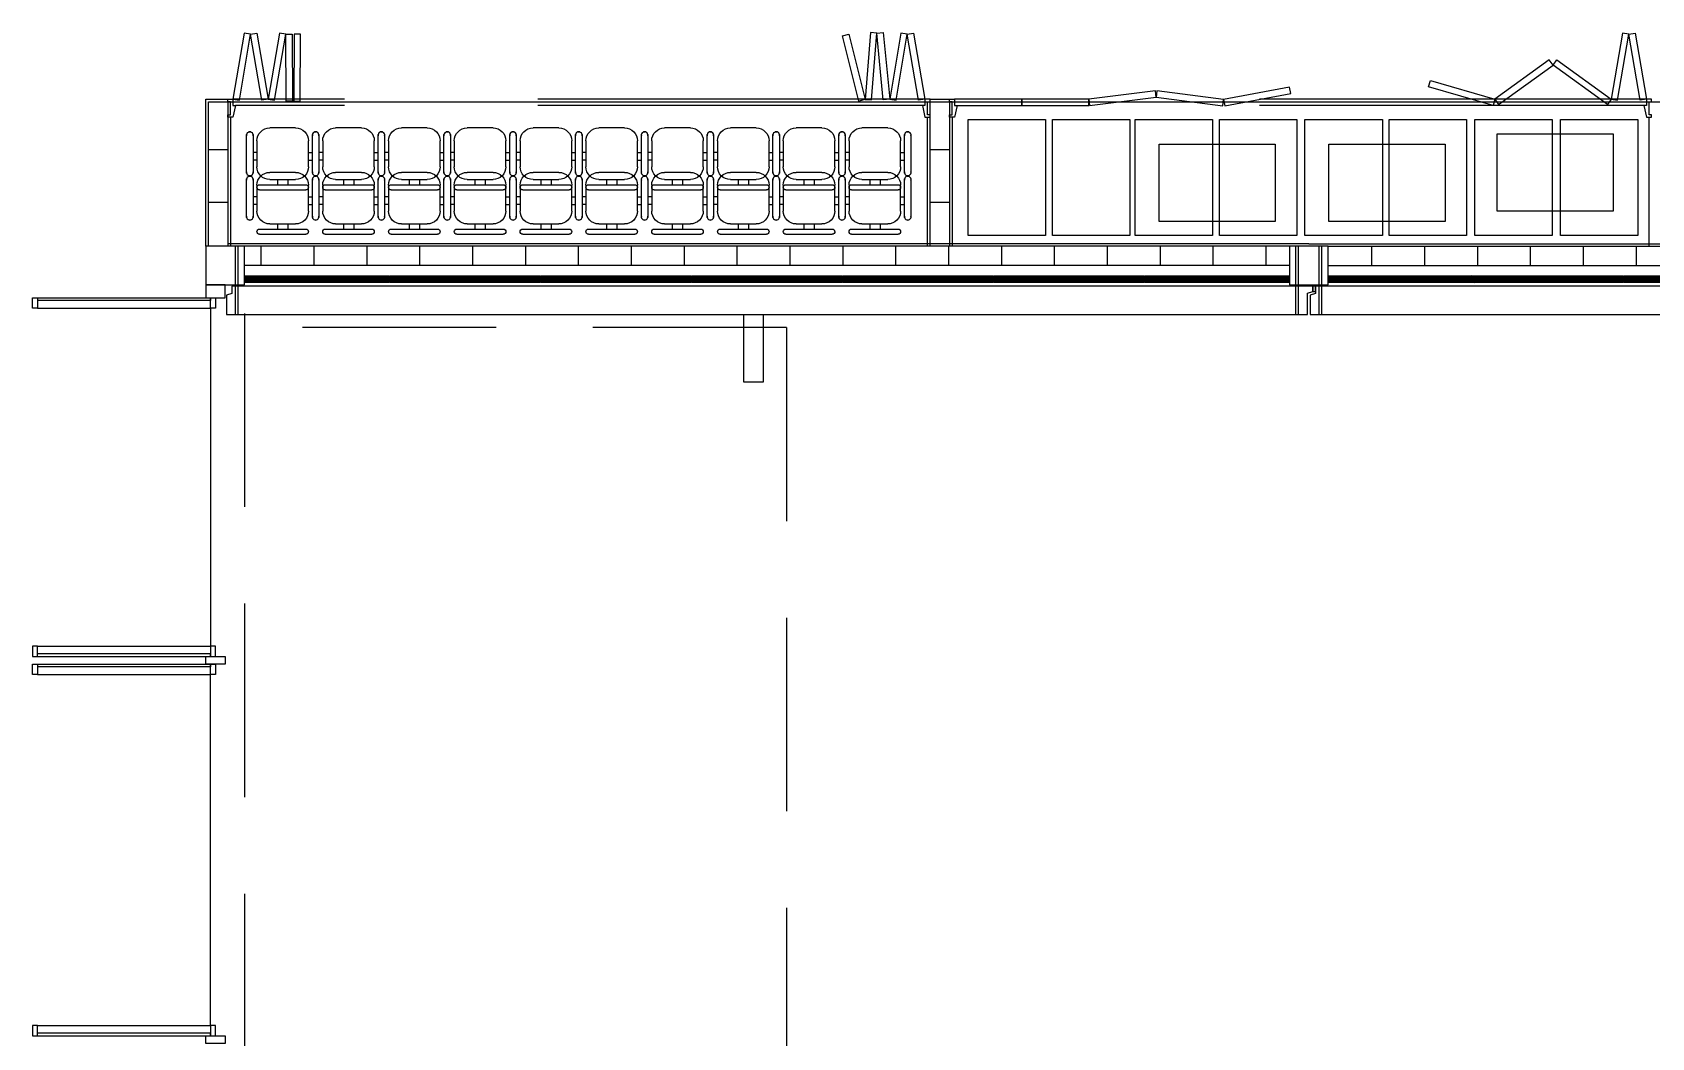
# Model space of a CAD drawing. Extents: x 2217 to 2324, y 363 to 419.
# Drawn here: x 2300.38 to 2312.93, y 394.91 to 402.71 of the extents above; entities that cross this region are included whole.
import ezdxf

# ---------------------------------------------------------------- set-up
doc = ezdxf.new("R2010")
doc.units = 0
doc.header["$LTSCALE"] = 12
doc.header["$MEASUREMENT"] = 0
doc.linetypes.add('HIDDEN', pattern=[0.375, 0.25, -0.125])
for name, color, linetype in [('AISLACION', 2, 'CONTINUOUS'), ('CARPINTERIA', 2, 'CONTINUOUS'), ('ESTRUCTURA', 7, 'CONTINUOUS'), ('MUEBLES', 2, 'CONTINUOUS'), ('MURO-INT', 4, 'CONTINUOUS'), ('PREMOLDHORMIGON', 7, 'CONTINUOUS'), ('PROYECCIÓN', 4, 'HIDDEN'), ('PUERTAS', 2, 'CONTINUOUS'), ('VIDRIO', 8, 'CONTINUOUS')]:
    doc.layers.add(name, color=color, linetype=linetype)
pattern_1 = [(315, (0, 0), (0.006187184335, 0.006187184335), []), (45, (0, 0), (-0.006187184335, 0.006187184335), [])]
pattern_2 = [(90, (0, 0), (-0.41, 3e-17), [])]

# ---------------------------------------------------------------- blocks, each defined once
blk = doc.blocks.new('ESCRITORIOTALLER')
at = {"layer": 'MUEBLES', "extrusion": (-2.51138e-32, -4.10154e-16, -1)}
for p, q in [((-0.2, 0.46), (-0.2, 0.46)), ((-0.18, 0.48), (0.18, 0.48)), ((-0.18, 0.44), (0.18, 0.44)), ((-0.1, 0.4), (0.1, 0.4)), ((-0.04, 0.4), (-0.04, 0.44)), ((0.04, 0.4), (0.04, 0.44)), ((0.2, 0.46), (0.2, 0.46)), ((0.31, 0.46), (0.31, 0.46)), ((0.33, 0.48), (0.69, 0.48)), ((0.33, 0.44), (0.69, 0.44)), ((0.41, 0.4), (0.61, 0.4)), ((0.47, 0.4), (0.47, 0.44)), ((0.55, 0.4), (0.55, 0.44)), ((0.71, 0.46), (0.71, 0.46)), ((0.82, 0.46), (0.82, 0.46)), ((0.84, 0.48), (1.2, 0.48)), ((0.84, 0.44), (1.2, 0.44)), ((0.92, 0.4), (1.12, 0.4)), ((0.98, 0.4), (0.98, 0.44)), ((1.06, 0.4), (1.06, 0.44)), ((1.22, 0.46), (1.22, 0.46)), ((1.33, 0.46), (1.33, 0.46)), ((1.35, 0.48), (1.71, 0.48)), ((1.35, 0.44), (1.71, 0.44)), ((1.43, 0.4), (1.63, 0.4)), ((1.49, 0.4), (1.49, 0.44)), ((1.57, 0.4), (1.57, 0.44)), ((1.73, 0.46), (1.73, 0.46)), ((1.84, 0.46), (1.84, 0.46)), ((1.86, 0.48), (2.22, 0.48)), ((1.86, 0.44), (2.22, 0.44)), ((1.94, 0.4), (2.14, 0.4)), ((2, 0.4), (2, 0.44)), ((2.08, 0.4), (2.08, 0.44)), ((2.24, 0.46), (2.24, 0.46)), ((2.35, 0.46), (2.35, 0.46)), ((2.37, 0.48), (2.73, 0.48)), ((2.37, 0.44), (2.73, 0.44)), ((2.45, 0.4), (2.65, 0.4)), ((2.51, 0.4), (2.51, 0.44)), ((2.59, 0.4), (2.59, 0.44)), ((2.75, 0.46), (2.75, 0.46)), ((2.86, 0.46), (2.86, 0.46)), ((2.88, 0.48), (3.24, 0.48)), ((2.88, 0.44), (3.24, 0.44)), ((2.96, 0.4), (3.16, 0.4)), ((3.02, 0.4), (3.02, 0.44)), ((3.1, 0.4), (3.1, 0.44)), ((3.26, 0.46), (3.26, 0.46)), ((-0.2, 0.1), (-0.2, 0.3)), ((0.2, 0.3), (0.2, 0.1)), ((0.31, 0.1), (0.31, 0.3)), ((0.71, 0.3), (0.71, 0.1)), ((0.82, 0.1), (0.82, 0.3)), ((1.22, 0.3), (1.22, 0.1)), ((1.33, 0.1), (1.33, 0.3)), ((1.73, 0.3), (1.73, 0.1)), ((1.84, 0.1), (1.84, 0.3)), ((2.24, 0.3), (2.24, 0.1)), ((2.35, 0.1), (2.35, 0.3)), ((2.75, 0.3), (2.75, 0.1)), ((2.86, 0.1), (2.86, 0.3)), ((3.26, 0.3), (3.26, 0.1)), ((0.1, 0), (-0.1, 0)), ((0.61, 0), (0.41, 0)), ((1.12, 0), (0.92, 0)), ((1.63, 0), (1.43, 0)), ((2.14, 0), (1.94, 0)), ((2.65, 0), (2.45, 0)), ((3.16, 0), (2.96, 0))]:
    blk.add_line(p, q, dxfattribs=at)
at = {"layer": 'MUEBLES', "extrusion": (-8.37128e-33, -1.36718e-16, -1)}
for p, q in [((-0.28, 0.35), (-0.28, 0.05)), ((-0.25, 0.37), (-0.26, 0.37)), ((-0.23, 0.2), (-0.23, 0.35)), ((0.23, 0.35), (0.23, 0.05)), ((0.26, 0.37), (0.25, 0.37)), ((0.28, 0.2), (0.28, 0.35)), ((0.74, 0.35), (0.74, 0.05)), ((0.77, 0.37), (0.76, 0.37)), ((0.79, 0.2), (0.79, 0.35)), ((1.25, 0.35), (1.25, 0.05)), ((1.28, 0.37), (1.27, 0.37)), ((1.3, 0.2), (1.3, 0.35)), ((1.76, 0.35), (1.76, 0.05)), ((1.79, 0.37), (1.78, 0.37)), ((1.81, 0.2), (1.81, 0.35)), ((2.27, 0.35), (2.27, 0.05)), ((2.3, 0.37), (2.29, 0.37)), ((2.32, 0.2), (2.32, 0.35)), ((2.78, 0.35), (2.78, 0.05)), ((2.81, 0.37), (2.8, 0.37)), ((2.83, 0.2), (2.83, 0.35)), ((3.29, 0.35), (3.29, 0.05)), ((3.32, 0.37), (3.31, 0.37)), ((3.34, 0.2), (3.34, 0.35)), ((-0.2, 0.25), (-0.23, 0.25)), ((-0.23, 0.05), (-0.23, 0.2)), ((-0.2, 0.19), (-0.23, 0.19)), ((0.2, 0.25), (0.23, 0.25)), ((0.2, 0.19), (0.23, 0.19)), ((0.31, 0.25), (0.28, 0.25)), ((0.28, 0.05), (0.28, 0.2)), ((0.31, 0.19), (0.28, 0.19)), ((0.71, 0.25), (0.74, 0.25)), ((0.71, 0.19), (0.74, 0.19)), ((0.82, 0.25), (0.79, 0.25)), ((0.79, 0.05), (0.79, 0.2)), ((0.82, 0.19), (0.79, 0.19)), ((1.22, 0.25), (1.25, 0.25)), ((1.22, 0.19), (1.25, 0.19)), ((1.33, 0.25), (1.3, 0.25)), ((1.3, 0.05), (1.3, 0.2)), ((1.33, 0.19), (1.3, 0.19)), ((1.73, 0.25), (1.76, 0.25)), ((1.73, 0.19), (1.76, 0.19)), ((1.84, 0.25), (1.81, 0.25)), ((1.81, 0.05), (1.81, 0.2)), ((1.84, 0.19), (1.81, 0.19)), ((2.24, 0.25), (2.27, 0.25)), ((2.24, 0.19), (2.27, 0.19)), ((2.35, 0.25), (2.32, 0.25)), ((2.32, 0.05), (2.32, 0.2)), ((2.35, 0.19), (2.32, 0.19)), ((2.75, 0.25), (2.78, 0.25)), ((2.75, 0.19), (2.78, 0.19)), ((2.86, 0.25), (2.83, 0.25)), ((2.83, 0.05), (2.83, 0.2)), ((2.86, 0.19), (2.83, 0.19)), ((3.26, 0.25), (3.29, 0.25)), ((3.26, 0.19), (3.29, 0.19)), ((3.34, 0.05), (3.34, 0.2)), ((-0.26, 0.03), (-0.25, 0.03)), ((0.25, 0.03), (0.26, 0.03)), ((0.76, 0.03), (0.77, 0.03)), ((1.27, 0.03), (1.28, 0.03)), ((1.78, 0.03), (1.79, 0.03)), ((2.29, 0.03), (2.3, 0.03)), ((2.8, 0.03), (2.81, 0.03)), ((3.31, 0.03), (3.32, 0.03))]:
    blk.add_line(p, q, dxfattribs=at)
at = {"layer": 'MUEBLES'}
for centre, major_axis, start_param, end_param in [((-0.18, 0.46), (-0.0141, -0.0141), -2.356194, -0.785398), ((-0.18, 0.46), (-0.0141, -0.0141), -0.785398, 0.785398), ((-0.1, 0.3), (-0.0707, -0.0707), -2.356194, -0.785398), ((0.1, 0.3), (-0.0707, -0.0707), 2.356194, 3.926991), ((0.18, 0.46), (-0.0141, -0.0141), 2.356194, 3.926991), ((0.18, 0.46), (-0.0141, -0.0141), 0.785398, 2.356194), ((0.33, 0.46), (-0.0141, -0.0141), -2.356194, -0.785398), ((0.33, 0.46), (-0.0141, -0.0141), -0.785398, 0.785398), ((0.41, 0.3), (-0.0707, -0.0707), -2.356194, -0.785398), ((0.61, 0.3), (-0.0707, -0.0707), 2.356194, 3.926991), ((0.69, 0.46), (-0.0141, -0.0141), 2.356194, 3.926991), ((0.69, 0.46), (-0.0141, -0.0141), 0.785398, 2.356194), ((0.84, 0.46), (-0.0141, -0.0141), -2.356194, -0.785398), ((0.84, 0.46), (-0.0141, -0.0141), -0.785398, 0.785398), ((0.92, 0.3), (-0.0707, -0.0707), -2.356194, -0.785398), ((1.12, 0.3), (-0.0707, -0.0707), 2.356194, 3.926991), ((1.2, 0.46), (-0.0141, -0.0141), 2.356194, 3.926991), ((1.2, 0.46), (-0.0141, -0.0141), 0.785398, 2.356194), ((1.35, 0.46), (-0.0141, -0.0141), -2.356194, -0.785398), ((1.35, 0.46), (-0.0141, -0.0141), -0.785398, 0.785398), ((1.43, 0.3), (-0.0707, -0.0707), -2.356194, -0.785398), ((1.63, 0.3), (-0.0707, -0.0707), 2.356194, 3.926991), ((1.71, 0.46), (-0.0141, -0.0141), 2.356194, 3.926991), ((1.71, 0.46), (-0.0141, -0.0141), 0.785398, 2.356194), ((1.86, 0.46), (-0.0141, -0.0141), -2.356194, -0.785398), ((1.86, 0.46), (-0.0141, -0.0141), -0.785398, 0.785398), ((1.94, 0.3), (-0.0707, -0.0707), -2.356194, -0.785398), ((2.14, 0.3), (-0.0707, -0.0707), 2.356194, 3.926991), ((2.22, 0.46), (-0.0141, -0.0141), 2.356194, 3.926991), ((2.22, 0.46), (-0.0141, -0.0141), 0.785398, 2.356194), ((2.37, 0.46), (-0.0141, -0.0141), -2.356194, -0.785398), ((2.37, 0.46), (-0.0141, -0.0141), -0.785398, 0.785398), ((2.45, 0.3), (-0.0707, -0.0707), -2.356194, -0.785398), ((2.65, 0.3), (-0.0707, -0.0707), 2.356194, 3.926991), ((2.73, 0.46), (-0.0141, -0.0141), 2.356194, 3.926991), ((2.73, 0.46), (-0.0141, -0.0141), 0.785398, 2.356194), ((2.88, 0.46), (-0.0141, -0.0141), -2.356194, -0.785398), ((2.88, 0.46), (-0.0141, -0.0141), -0.785398, 0.785398), ((2.96, 0.3), (-0.0707, -0.0707), -2.356194, -0.785398), ((3.16, 0.3), (-0.0707, -0.0707), 2.356194, 3.926991), ((3.24, 0.46), (-0.0141, -0.0141), 2.356194, 3.926991), ((3.24, 0.46), (-0.0141, -0.0141), 0.785398, 2.356194), ((-0.1, 0.1), (-0.0707, -0.0707), -0.785398, 0.785398), ((0.1, 0.1), (-0.0707, -0.0707), 0.785398, 2.356194), ((0.41, 0.1), (-0.0707, -0.0707), -0.785398, 0.785398), ((0.61, 0.1), (-0.0707, -0.0707), 0.785398, 2.356194), ((0.92, 0.1), (-0.0707, -0.0707), -0.785398, 0.785398), ((1.12, 0.1), (-0.0707, -0.0707), 0.785398, 2.356194), ((1.43, 0.1), (-0.0707, -0.0707), -0.785398, 0.785398), ((1.63, 0.1), (-0.0707, -0.0707), 0.785398, 2.356194), ((1.94, 0.1), (-0.0707, -0.0707), -0.785398, 0.785398), ((2.14, 0.1), (-0.0707, -0.0707), 0.785398, 2.356194), ((2.45, 0.1), (-0.0707, -0.0707), -0.785398, 0.785398), ((2.65, 0.1), (-0.0707, -0.0707), 0.785398, 2.356194), ((2.96, 0.1), (-0.0707, -0.0707), -0.785398, 0.785398), ((3.16, 0.1), (-0.0707, -0.0707), 0.785398, 2.356194)]:
    blk.add_ellipse(centre, major_axis=major_axis, ratio=1, start_param=start_param, end_param=end_param, dxfattribs=at)
at = {"layer": 'MUEBLES', "extrusion": (0, 0, -1)}
for centre, start_param, end_param in [((-0.255, 0.345), -0.982794, 2.55359), ((0.255, 0.345), -0.982794, 2.55359), ((0.765, 0.345), -0.982794, 2.55359), ((1.275, 0.345), -0.982794, 2.55359), ((1.785, 0.345), -0.982794, 2.55359), ((2.295, 0.345), -0.982794, 2.55359), ((2.805, 0.345), -0.982794, 2.55359), ((3.315, 0.345), -0.982794, 2.55359), ((-0.255, 0.055), 2.158799, 5.695183), ((0.255, 0.055), 2.158799, 5.695183), ((0.765, 0.055), 2.158799, 5.695183), ((1.275, 0.055), 2.158799, 5.695183), ((1.785, 0.055), 2.158799, 5.695183), ((2.295, 0.055), 2.158799, 5.695183), ((2.805, 0.055), 2.158799, 5.695183), ((3.315, 0.055), 2.158799, 5.695183)]:
    blk.add_ellipse(centre, major_axis=(-0.018, 0.018), ratio=1, start_param=start_param, end_param=end_param, dxfattribs=at)

msp = doc.modelspace()

# ---------------------------------------------------------------- hatches: boundary and pattern name
at = {"layer": 'AISLACION'}
h = msp.add_hatch(dxfattribs=at)
h.set_pattern_fill('ANSI37', color=8, scale=0.07, angle=-90, style=0)
h.set_pattern_definition(pattern_1)
h.paths.add_polyline_path([(2302.021, 400.769), (2302.021, 400.82), (2303.141, 400.82), (2303.141, 400.769)])
h = msp.add_hatch(dxfattribs=at)
h.set_pattern_fill('ANSI37', color=8, scale=0.07, angle=-90, style=0)
h.set_pattern_definition(pattern_1)
h.paths.add_polyline_path([(2303.146, 400.769), (2303.146, 400.82), (2304.311, 400.82), (2304.311, 400.769)])
h = msp.add_hatch(dxfattribs=at)
h.set_pattern_fill('ANSI37', color=8, scale=0.07, angle=-90, style=0)
h.set_pattern_definition(pattern_1)
h.paths.add_polyline_path([(2304.316, 400.769), (2304.316, 400.82), (2305.481, 400.82), (2305.481, 400.769)])
h = msp.add_hatch(dxfattribs=at)
h.set_pattern_fill('ANSI37', color=8, scale=0.07, angle=-90, style=0)
h.set_pattern_definition(pattern_1)
h.paths.add_polyline_path([(2305.486, 400.769), (2305.486, 400.82), (2306.651, 400.82), (2306.651, 400.769)])
h = msp.add_hatch(dxfattribs=at)
h.set_pattern_fill('ANSI37', color=8, scale=0.07, angle=-90, style=0)
h.set_pattern_definition(pattern_1)
h.paths.add_polyline_path([(2306.656, 400.769), (2306.656, 400.82), (2307.821, 400.82), (2307.821, 400.769)])
h = msp.add_hatch(dxfattribs=at)
h.set_pattern_fill('ANSI37', color=8, scale=0.07, angle=-90, style=0)
h.set_pattern_definition(pattern_1)
h.paths.add_polyline_path([(2307.826, 400.769), (2307.826, 400.82), (2308.991, 400.82), (2308.991, 400.769)])
h = msp.add_hatch(dxfattribs=at)
h.set_pattern_fill('ANSI37', color=8, scale=0.07, angle=-90, style=0)
h.set_pattern_definition(pattern_1)
h.paths.add_polyline_path([(2308.996, 400.769), (2308.996, 400.82), (2310.116, 400.82), (2310.116, 400.769)])
h = msp.add_hatch(dxfattribs=at)
h.set_pattern_fill('ANSI37', color=8, scale=0.07, angle=-90, style=0)
h.set_pattern_definition(pattern_1)
h.paths.add_polyline_path([(2310.421, 400.769), (2310.421, 400.82), (2311.541, 400.82), (2311.541, 400.769)])
h = msp.add_hatch(dxfattribs=at)
h.set_pattern_fill('ANSI37', color=8, scale=0.07, angle=-90, style=0)
h.set_pattern_definition(pattern_1)
h.paths.add_polyline_path([(2311.546, 400.769), (2311.546, 400.82), (2312.711, 400.82), (2312.711, 400.769)])
h = msp.add_hatch(dxfattribs=at)
h.set_pattern_fill('ANSI37', color=8, scale=0.07, angle=-90, style=0)
h.set_pattern_definition(pattern_1)
h.paths.add_polyline_path([(2312.716, 400.769), (2312.716, 400.82), (2313.881, 400.82), (2313.881, 400.769)])
at = {"layer": 'MURO-INT'}
h = msp.add_hatch(dxfattribs=at)
h.set_pattern_fill('_U', color=2, scale=0.41, style=0, pattern_type=0)
h.set_pattern_definition([(0, (0, 0), (0, 0.41), [])])
h.paths.add_polyline_path([(2301.891, 402.169), (2301.741, 402.169), (2301.741, 401.049), (2301.891, 401.049)])
h = msp.add_hatch(dxfattribs=at)
h.set_pattern_fill('_U', color=2, scale=0.41, style=0, pattern_type=0)
h.set_pattern_definition([(0, (5.59333, 0), (0, 0.41), [])])
h.paths.add_polyline_path([(2307.485, 402.169), (2307.335, 402.169), (2307.335, 401.049), (2307.485, 401.049)])
h = msp.add_hatch(dxfattribs=at)
h.set_pattern_fill('_U', color=2, scale=0.41, angle=90, style=0, pattern_type=0)
h.set_pattern_definition(pattern_2)
h.paths.add_polyline_path([(2310.121, 401.049), (2302.021, 401.049), (2302.021, 400.899), (2310.121, 400.899)])
h = msp.add_hatch(dxfattribs=at)
h.set_pattern_fill('_U', color=2, scale=0.41, angle=90, style=0, pattern_type=0)
h.set_pattern_definition(pattern_2)
h.paths.add_polyline_path([(2318.521, 401.049), (2310.421, 401.049), (2310.421, 400.899), (2318.521, 400.899)])

# ---------------------------------------------------------------- linework, layer by layer
at = {"layer": 'AISLACION'}
for points in [[(2302.021, 400.769), (2302.021, 400.82), (2303.141, 400.82), (2303.141, 400.769)], [(2303.146, 400.769), (2303.146, 400.82), (2304.311, 400.82), (2304.311, 400.769)], [(2304.316, 400.769), (2304.316, 400.82), (2305.481, 400.82), (2305.481, 400.769)], [(2305.486, 400.769), (2305.486, 400.82), (2306.651, 400.82), (2306.651, 400.769)], [(2306.656, 400.769), (2306.656, 400.82), (2307.821, 400.82), (2307.821, 400.769)], [(2307.826, 400.769), (2307.826, 400.82), (2308.991, 400.82), (2308.991, 400.769)], [(2308.996, 400.769), (2308.996, 400.82), (2310.116, 400.82), (2310.116, 400.769)], [(2310.421, 400.769), (2310.421, 400.82), (2311.541, 400.82), (2311.541, 400.769)], [(2311.546, 400.769), (2311.546, 400.82), (2312.711, 400.82), (2312.711, 400.769)], [(2312.716, 400.769), (2312.716, 400.82), (2313.881, 400.82), (2313.881, 400.769)]]:
    msp.add_lwpolyline(points, close=True, dxfattribs=at)
at = {"layer": 'CARPINTERIA'}
msp.add_line((2301.821, 402.169), (2318.421, 402.169), dxfattribs=at)
at = {"layer": 'CARPINTERIA', "color": 8}
for p, q in [((2300.416, 400.569), (2301.756, 400.569)), ((2301.756, 400.569), (2301.756, 397.949)), ((2300.416, 397.949), (2301.756, 397.949)), ((2300.416, 397.729), (2301.756, 397.729)), ((2301.756, 395.009), (2301.756, 397.729)), ((2300.416, 395.009), (2301.756, 395.009))]:
    msp.add_line(p, q, dxfattribs=at)
at = {"layer": 'CARPINTERIA'}
for points in [[(2301.871, 400.649), (2301.871, 400.749), (2301.721, 400.749), (2301.721, 400.649)], [(2300.416, 400.569), (2300.376, 400.569), (2300.376, 400.649), (2300.416, 400.649)], [(2301.796, 400.569), (2301.756, 400.569), (2301.756, 400.649), (2301.796, 400.649)], [(2300.416, 397.949), (2300.376, 397.949), (2300.376, 397.869), (2300.416, 397.869)], [(2301.796, 397.949), (2301.756, 397.949), (2301.756, 397.869), (2301.796, 397.869)], [(2300.416, 397.729), (2300.376, 397.729), (2300.376, 397.809), (2300.416, 397.809)], [(2301.721, 397.809), (2301.721, 397.869), (2301.871, 397.869), (2301.871, 397.809)], [(2301.796, 397.729), (2301.756, 397.729), (2301.756, 397.809), (2301.796, 397.809)], [(2300.416, 395.009), (2300.376, 395.009), (2300.376, 394.929), (2300.416, 394.929)], [(2301.796, 395.009), (2301.756, 395.009), (2301.756, 394.929), (2301.796, 394.929)], [(2301.721, 394.869), (2301.721, 394.929), (2301.871, 394.929), (2301.871, 394.869)]]:
    msp.add_lwpolyline(points, close=True, dxfattribs=at)
at = {"layer": 'ESTRUCTURA'}
for points in [[(2301.721, 400.749), (2302.021, 400.749), (2302.021, 401.049), (2301.721, 401.049)], [(2310.121, 400.749), (2310.421, 400.749), (2310.421, 401.049), (2310.121, 401.049)]]:
    msp.add_lwpolyline(points, close=True, dxfattribs=at)
at = {"layer": 'MUEBLES', "extrusion": (2.51138e-32, 4.10154e-16, -1)}
for p, q in [((2305.987, 401.966), (2305.787, 401.966)), ((2306.497, 401.966), (2306.297, 401.966)), ((2307.007, 401.966), (2306.807, 401.966)), ((2305.687, 401.866), (2305.687, 401.666)), ((2306.087, 401.666), (2306.087, 401.866)), ((2306.197, 401.866), (2306.197, 401.666)), ((2306.597, 401.666), (2306.597, 401.866)), ((2306.707, 401.866), (2306.707, 401.666)), ((2307.107, 401.666), (2307.107, 401.866)), ((2305.787, 401.566), (2305.987, 401.566)), ((2305.847, 401.566), (2305.847, 401.526)), ((2305.927, 401.566), (2305.927, 401.526)), ((2306.297, 401.566), (2306.497, 401.566)), ((2306.357, 401.566), (2306.357, 401.526)), ((2306.437, 401.566), (2306.437, 401.526)), ((2306.807, 401.566), (2307.007, 401.566)), ((2306.867, 401.566), (2306.867, 401.526)), ((2306.947, 401.566), (2306.947, 401.526)), ((2305.687, 401.506), (2305.687, 401.506)), ((2305.707, 401.526), (2306.067, 401.526)), ((2305.707, 401.486), (2306.067, 401.486)), ((2306.087, 401.506), (2306.087, 401.506)), ((2306.197, 401.506), (2306.197, 401.506)), ((2306.217, 401.526), (2306.577, 401.526)), ((2306.217, 401.486), (2306.577, 401.486)), ((2306.597, 401.506), (2306.597, 401.506)), ((2306.727, 401.526), (2307.087, 401.526)), ((2306.727, 401.486), (2307.087, 401.486))]:
    msp.add_line(p, q, dxfattribs=at)
at = {"layer": 'MUEBLES', "extrusion": (8.37128e-33, 1.36718e-16, -1)}
for p, q in [((2306.117, 401.616), (2306.117, 401.916)), ((2306.137, 401.936), (2306.147, 401.936)), ((2306.167, 401.916), (2306.167, 401.766)), ((2306.627, 401.616), (2306.627, 401.916)), ((2306.647, 401.936), (2306.657, 401.936)), ((2306.677, 401.916), (2306.677, 401.766)), ((2307.137, 401.616), (2307.137, 401.916)), ((2307.157, 401.936), (2307.167, 401.936)), ((2307.187, 401.916), (2307.187, 401.766)), ((2305.687, 401.776), (2305.657, 401.776)), ((2305.687, 401.716), (2305.657, 401.716)), ((2306.087, 401.776), (2306.117, 401.776)), ((2306.087, 401.716), (2306.117, 401.716)), ((2306.197, 401.776), (2306.167, 401.776)), ((2306.167, 401.766), (2306.167, 401.616)), ((2306.197, 401.716), (2306.167, 401.716)), ((2306.597, 401.776), (2306.627, 401.776)), ((2306.597, 401.716), (2306.627, 401.716)), ((2306.707, 401.776), (2306.677, 401.776)), ((2306.677, 401.766), (2306.677, 401.616)), ((2306.707, 401.716), (2306.677, 401.716)), ((2307.107, 401.776), (2307.137, 401.776)), ((2307.107, 401.716), (2307.137, 401.716)), ((2307.187, 401.766), (2307.187, 401.616)), ((2306.147, 401.596), (2306.137, 401.596)), ((2306.657, 401.596), (2306.647, 401.596))]:
    msp.add_line(p, q, dxfattribs=at)
at = {"layer": 'MUEBLES', "color": 8, "extrusion": (8.37128e-33, 1.36718e-16, -1)}
for p, q in [((2302.037, 401.272), (2302.037, 401.572)), ((2302.057, 401.592), (2302.067, 401.592)), ((2302.087, 401.572), (2302.087, 401.422)), ((2302.547, 401.272), (2302.547, 401.572)), ((2302.567, 401.592), (2302.577, 401.592)), ((2302.597, 401.572), (2302.597, 401.422)), ((2303.057, 401.272), (2303.057, 401.572)), ((2303.077, 401.592), (2303.087, 401.592)), ((2303.107, 401.572), (2303.107, 401.422)), ((2303.567, 401.272), (2303.567, 401.572)), ((2303.587, 401.592), (2303.597, 401.592)), ((2303.617, 401.572), (2303.617, 401.422)), ((2304.077, 401.272), (2304.077, 401.572)), ((2304.097, 401.592), (2304.107, 401.592)), ((2304.127, 401.572), (2304.127, 401.422)), ((2304.587, 401.272), (2304.587, 401.572)), ((2304.607, 401.592), (2304.617, 401.592)), ((2304.637, 401.572), (2304.637, 401.422)), ((2305.097, 401.272), (2305.097, 401.572)), ((2305.117, 401.592), (2305.127, 401.592)), ((2305.147, 401.572), (2305.147, 401.422)), ((2305.607, 401.272), (2305.607, 401.572)), ((2305.627, 401.592), (2305.637, 401.592)), ((2305.657, 401.572), (2305.657, 401.422)), ((2306.117, 401.272), (2306.117, 401.572)), ((2306.137, 401.592), (2306.147, 401.592)), ((2306.167, 401.572), (2306.167, 401.422)), ((2306.627, 401.272), (2306.627, 401.572)), ((2306.647, 401.592), (2306.657, 401.592)), ((2306.677, 401.572), (2306.677, 401.422)), ((2307.137, 401.272), (2307.137, 401.572)), ((2307.167, 401.596), (2307.157, 401.596)), ((2307.157, 401.592), (2307.167, 401.592)), ((2307.187, 401.572), (2307.187, 401.422)), ((2302.117, 401.432), (2302.087, 401.432)), ((2302.087, 401.422), (2302.087, 401.272)), ((2302.517, 401.432), (2302.547, 401.432)), ((2302.627, 401.432), (2302.597, 401.432)), ((2302.597, 401.422), (2302.597, 401.272)), ((2303.027, 401.432), (2303.057, 401.432)), ((2303.137, 401.432), (2303.107, 401.432)), ((2303.107, 401.422), (2303.107, 401.272)), ((2303.537, 401.432), (2303.567, 401.432)), ((2303.647, 401.432), (2303.617, 401.432)), ((2303.617, 401.422), (2303.617, 401.272)), ((2304.047, 401.432), (2304.077, 401.432)), ((2304.157, 401.432), (2304.127, 401.432)), ((2304.127, 401.422), (2304.127, 401.272)), ((2304.557, 401.432), (2304.587, 401.432)), ((2304.667, 401.432), (2304.637, 401.432)), ((2304.637, 401.422), (2304.637, 401.272)), ((2305.067, 401.432), (2305.097, 401.432)), ((2305.177, 401.432), (2305.147, 401.432)), ((2305.147, 401.422), (2305.147, 401.272)), ((2305.577, 401.432), (2305.607, 401.432)), ((2305.687, 401.432), (2305.657, 401.432)), ((2305.657, 401.422), (2305.657, 401.272)), ((2306.087, 401.432), (2306.117, 401.432)), ((2306.197, 401.432), (2306.167, 401.432)), ((2306.167, 401.422), (2306.167, 401.272)), ((2306.597, 401.432), (2306.627, 401.432)), ((2306.707, 401.432), (2306.677, 401.432)), ((2306.677, 401.422), (2306.677, 401.272)), ((2307.107, 401.432), (2307.137, 401.432)), ((2307.187, 401.422), (2307.187, 401.272)), ((2302.117, 401.372), (2302.087, 401.372)), ((2302.517, 401.372), (2302.547, 401.372)), ((2302.627, 401.372), (2302.597, 401.372)), ((2303.027, 401.372), (2303.057, 401.372)), ((2303.137, 401.372), (2303.107, 401.372)), ((2303.537, 401.372), (2303.567, 401.372)), ((2303.647, 401.372), (2303.617, 401.372)), ((2304.047, 401.372), (2304.077, 401.372)), ((2304.157, 401.372), (2304.127, 401.372)), ((2304.557, 401.372), (2304.587, 401.372)), ((2304.667, 401.372), (2304.637, 401.372)), ((2305.067, 401.372), (2305.097, 401.372)), ((2305.177, 401.372), (2305.147, 401.372)), ((2305.577, 401.372), (2305.607, 401.372)), ((2305.687, 401.372), (2305.657, 401.372)), ((2306.087, 401.372), (2306.117, 401.372)), ((2306.197, 401.372), (2306.167, 401.372)), ((2306.597, 401.372), (2306.627, 401.372)), ((2306.707, 401.372), (2306.677, 401.372)), ((2307.107, 401.372), (2307.137, 401.372)), ((2302.067, 401.252), (2302.057, 401.252)), ((2302.577, 401.252), (2302.567, 401.252)), ((2303.087, 401.252), (2303.077, 401.252)), ((2303.597, 401.252), (2303.587, 401.252)), ((2304.107, 401.252), (2304.097, 401.252)), ((2304.617, 401.252), (2304.607, 401.252)), ((2305.127, 401.252), (2305.117, 401.252)), ((2305.637, 401.252), (2305.627, 401.252)), ((2306.147, 401.252), (2306.137, 401.252)), ((2306.657, 401.252), (2306.647, 401.252)), ((2307.167, 401.252), (2307.157, 401.252))]:
    msp.add_line(p, q, dxfattribs=at)
at = {"layer": 'MUEBLES', "color": 8, "extrusion": (2.51138e-32, 4.10154e-16, -1)}
for p, q in [((2302.417, 401.622), (2302.217, 401.622)), ((2302.927, 401.622), (2302.727, 401.622)), ((2303.437, 401.622), (2303.237, 401.622)), ((2303.947, 401.622), (2303.747, 401.622)), ((2304.457, 401.622), (2304.257, 401.622)), ((2304.967, 401.622), (2304.767, 401.622)), ((2305.477, 401.622), (2305.277, 401.622)), ((2305.987, 401.622), (2305.787, 401.622)), ((2306.497, 401.622), (2306.297, 401.622)), ((2307.007, 401.622), (2306.807, 401.622)), ((2302.117, 401.522), (2302.117, 401.322)), ((2302.517, 401.322), (2302.517, 401.522)), ((2302.627, 401.522), (2302.627, 401.322)), ((2303.027, 401.322), (2303.027, 401.522)), ((2303.137, 401.522), (2303.137, 401.322)), ((2303.537, 401.322), (2303.537, 401.522)), ((2303.647, 401.522), (2303.647, 401.322)), ((2304.047, 401.322), (2304.047, 401.522)), ((2304.157, 401.522), (2304.157, 401.322)), ((2304.557, 401.322), (2304.557, 401.522)), ((2304.667, 401.522), (2304.667, 401.322)), ((2305.067, 401.322), (2305.067, 401.522)), ((2305.177, 401.522), (2305.177, 401.322)), ((2305.577, 401.322), (2305.577, 401.522)), ((2305.687, 401.522), (2305.687, 401.322)), ((2306.087, 401.322), (2306.087, 401.522)), ((2306.197, 401.522), (2306.197, 401.322)), ((2306.597, 401.322), (2306.597, 401.522)), ((2306.707, 401.522), (2306.707, 401.322)), ((2306.707, 401.506), (2306.707, 401.506)), ((2307.107, 401.322), (2307.107, 401.522)), ((2307.107, 401.506), (2307.107, 401.506)), ((2302.117, 401.162), (2302.117, 401.162)), ((2302.137, 401.182), (2302.497, 401.182)), ((2302.217, 401.222), (2302.417, 401.222)), ((2302.277, 401.222), (2302.277, 401.182)), ((2302.357, 401.222), (2302.357, 401.182)), ((2302.517, 401.162), (2302.517, 401.162)), ((2302.627, 401.162), (2302.627, 401.162)), ((2302.647, 401.182), (2303.007, 401.182)), ((2302.727, 401.222), (2302.927, 401.222)), ((2302.787, 401.222), (2302.787, 401.182)), ((2302.867, 401.222), (2302.867, 401.182)), ((2303.027, 401.162), (2303.027, 401.162)), ((2303.137, 401.162), (2303.137, 401.162)), ((2303.157, 401.182), (2303.517, 401.182)), ((2303.237, 401.222), (2303.437, 401.222)), ((2303.297, 401.222), (2303.297, 401.182)), ((2303.377, 401.222), (2303.377, 401.182)), ((2303.537, 401.162), (2303.537, 401.162)), ((2303.647, 401.162), (2303.647, 401.162)), ((2303.667, 401.182), (2304.027, 401.182)), ((2303.747, 401.222), (2303.947, 401.222)), ((2303.807, 401.222), (2303.807, 401.182)), ((2303.887, 401.222), (2303.887, 401.182)), ((2304.047, 401.162), (2304.047, 401.162)), ((2304.157, 401.162), (2304.157, 401.162)), ((2304.177, 401.182), (2304.537, 401.182)), ((2304.257, 401.222), (2304.457, 401.222)), ((2304.317, 401.222), (2304.317, 401.182)), ((2304.397, 401.222), (2304.397, 401.182)), ((2304.557, 401.162), (2304.557, 401.162)), ((2304.667, 401.162), (2304.667, 401.162)), ((2304.687, 401.182), (2305.047, 401.182)), ((2304.767, 401.222), (2304.967, 401.222)), ((2304.827, 401.222), (2304.827, 401.182)), ((2304.907, 401.222), (2304.907, 401.182)), ((2305.067, 401.162), (2305.067, 401.162)), ((2305.177, 401.162), (2305.177, 401.162)), ((2305.197, 401.182), (2305.557, 401.182)), ((2305.277, 401.222), (2305.477, 401.222)), ((2305.337, 401.222), (2305.337, 401.182)), ((2305.417, 401.222), (2305.417, 401.182)), ((2305.577, 401.162), (2305.577, 401.162)), ((2305.687, 401.162), (2305.687, 401.162)), ((2305.707, 401.182), (2306.067, 401.182)), ((2305.787, 401.222), (2305.987, 401.222)), ((2305.847, 401.222), (2305.847, 401.182)), ((2305.927, 401.222), (2305.927, 401.182)), ((2306.087, 401.162), (2306.087, 401.162)), ((2306.197, 401.162), (2306.197, 401.162)), ((2306.217, 401.182), (2306.577, 401.182)), ((2306.297, 401.222), (2306.497, 401.222)), ((2306.357, 401.222), (2306.357, 401.182)), ((2306.437, 401.222), (2306.437, 401.182)), ((2306.597, 401.162), (2306.597, 401.162)), ((2306.707, 401.162), (2306.707, 401.162)), ((2306.727, 401.182), (2307.087, 401.182)), ((2306.807, 401.222), (2307.007, 401.222)), ((2306.867, 401.222), (2306.867, 401.182)), ((2306.947, 401.222), (2306.947, 401.182)), ((2307.107, 401.162), (2307.107, 401.162)), ((2302.137, 401.142), (2302.497, 401.142)), ((2302.647, 401.142), (2303.007, 401.142)), ((2303.157, 401.142), (2303.517, 401.142)), ((2303.667, 401.142), (2304.027, 401.142)), ((2304.177, 401.142), (2304.537, 401.142)), ((2304.687, 401.142), (2305.047, 401.142)), ((2305.197, 401.142), (2305.557, 401.142)), ((2305.707, 401.142), (2306.067, 401.142)), ((2306.217, 401.142), (2306.577, 401.142)), ((2306.727, 401.142), (2307.087, 401.142))]:
    msp.add_line(p, q, dxfattribs=at)
at = {"layer": 'MUEBLES'}
for points in [[(2307.63, 402.032), (2308.23, 402.032), (2308.23, 401.132), (2307.63, 401.132)], [(2308.283, 402.032), (2308.883, 402.032), (2308.883, 401.132), (2308.283, 401.132)], [(2308.925, 402.032), (2309.525, 402.032), (2309.525, 401.132), (2308.925, 401.132)], [(2309.578, 402.032), (2310.178, 402.032), (2310.178, 401.132), (2309.578, 401.132)], [(2310.241, 402.032), (2310.841, 402.032), (2310.841, 401.132), (2310.241, 401.132)], [(2310.894, 402.032), (2311.494, 402.032), (2311.494, 401.132), (2310.894, 401.132)], [(2311.558, 402.032), (2312.158, 402.032), (2312.158, 401.132), (2311.558, 401.132)], [(2312.221, 402.032), (2312.821, 402.032), (2312.821, 401.132), (2312.221, 401.132)], [(2311.731, 401.321), (2311.731, 401.921), (2312.631, 401.921), (2312.631, 401.321)], [(2309.111, 401.241), (2309.111, 401.841), (2310.011, 401.841), (2310.011, 401.241)], [(2310.427, 401.241), (2310.427, 401.841), (2311.327, 401.841), (2311.327, 401.241)]]:
    msp.add_lwpolyline(points, close=True, dxfattribs=at)
at = {"layer": 'MUEBLES', "extrusion": (0, 0, -1)}
for centre, major_axis, start_param, end_param in [((2305.787, 401.866), (-0.0707, 0.0707), 5.497787, 7.068583), ((2305.987, 401.866), (0.0707, 0.0707), -0.785398, 0.785398), ((2306.297, 401.866), (-0.0707, 0.0707), 5.497787, 7.068583), ((2306.497, 401.866), (0.0707, 0.0707), -0.785398, 0.785398), ((2306.807, 401.866), (-0.0707, 0.0707), 5.497787, 7.068583), ((2307.007, 401.866), (0.0707, 0.0707), -0.785398, 0.785398), ((2305.787, 401.666), (0.0707, 0.0707), 2.356194, 3.926991), ((2305.987, 401.666), (-0.0707, 0.0707), 2.356194, 3.926991), ((2306.297, 401.666), (0.0707, 0.0707), 2.356194, 3.926991), ((2306.497, 401.666), (-0.0707, 0.0707), 2.356194, 3.926991), ((2306.807, 401.666), (0.0707, 0.0707), 2.356194, 3.926991), ((2307.007, 401.666), (-0.0707, 0.0707), 2.356194, 3.926991), ((2305.707, 401.506), (-0.0141, 0.0141), 5.497787, 7.068583), ((2305.707, 401.506), (0.0141, 0.0141), 2.356194, 3.926991), ((2306.067, 401.506), (0.0141, 0.0141), -0.785398, 0.785398), ((2306.067, 401.506), (-0.0141, 0.0141), 2.356194, 3.926991), ((2306.217, 401.506), (-0.0141, 0.0141), 5.497787, 7.068583), ((2306.217, 401.506), (0.0141, 0.0141), 2.356194, 3.926991), ((2306.577, 401.506), (0.0141, 0.0141), -0.785398, 0.785398), ((2306.577, 401.506), (-0.0141, 0.0141), 2.356194, 3.926991), ((2306.727, 401.506), (-0.0141, 0.0141), 5.497787, 7.068583), ((2306.727, 401.506), (0.0141, 0.0141), 2.356194, 3.926991), ((2307.087, 401.506), (0.0141, 0.0141), -0.785398, 0.785398), ((2307.087, 401.506), (-0.0141, 0.0141), 2.356194, 3.926991)]:
    msp.add_ellipse(centre, major_axis=major_axis, ratio=1, start_param=start_param, end_param=end_param, dxfattribs=at)
at = {"layer": 'MUEBLES'}
for centre, major_axis, start_param, end_param in [((2306.142, 401.911), (0.018, 0.018), 5.300392, 8.836775), ((2306.652, 401.911), (0.018, 0.018), 5.300392, 8.836775), ((2307.162, 401.911), (0.018, 0.018), 5.300392, 8.836775), ((2306.142, 401.621), (-0.018, 0.018), 0.588003, 4.124386), ((2306.652, 401.621), (-0.018, 0.018), 0.588003, 4.124386), ((2307.162, 401.621), (-0.018, 0.018), 0.588003, 4.124386)]:
    msp.add_ellipse(centre, major_axis=major_axis, ratio=1, start_param=start_param, end_param=end_param, dxfattribs=at)
at = {"layer": 'MUEBLES', "color": 8}
for centre, major_axis, start_param, end_param in [((2302.062, 401.567), (0.018, 0.018), 5.300392, 8.836775), ((2302.572, 401.567), (0.018, 0.018), 5.300392, 8.836775), ((2303.082, 401.567), (0.018, 0.018), 5.300392, 8.836775), ((2303.592, 401.567), (0.018, 0.018), 5.300392, 8.836775), ((2304.102, 401.567), (0.018, 0.018), 5.300392, 8.836775), ((2304.612, 401.567), (0.018, 0.018), 5.300392, 8.836775), ((2305.122, 401.567), (0.018, 0.018), 5.300392, 8.836775), ((2305.632, 401.567), (0.018, 0.018), 5.300392, 8.836775), ((2306.142, 401.567), (0.018, 0.018), 5.300392, 8.836775), ((2306.652, 401.567), (0.018, 0.018), 5.300392, 8.836775), ((2307.162, 401.567), (0.018, 0.018), 5.300392, 8.836775), ((2302.062, 401.277), (0.018, 0.018), 2.158799, 5.695183), ((2302.572, 401.277), (0.018, 0.018), 2.158799, 5.695183), ((2303.082, 401.277), (0.018, 0.018), 2.158799, 5.695183), ((2303.592, 401.277), (-0.018, 0.018), 0.588003, 4.124386), ((2304.102, 401.277), (-0.018, 0.018), 0.588003, 4.124386), ((2304.612, 401.277), (-0.018, 0.018), 0.588003, 4.124386), ((2305.122, 401.277), (-0.018, 0.018), 0.588003, 4.124386), ((2305.632, 401.277), (-0.018, 0.018), 0.588003, 4.124386), ((2306.142, 401.277), (-0.018, 0.018), 0.588003, 4.124386), ((2306.652, 401.277), (-0.018, 0.018), 0.588003, 4.124386), ((2307.162, 401.277), (-0.018, 0.018), 0.588003, 4.124386)]:
    msp.add_ellipse(centre, major_axis=major_axis, ratio=1, start_param=start_param, end_param=end_param, dxfattribs=at)
at = {"layer": 'MUEBLES', "color": 8, "extrusion": (0, 0, -1)}
for centre, major_axis, start_param, end_param in [((2302.217, 401.522), (-0.0707, 0.0707), 5.497787, 7.068583), ((2302.417, 401.522), (0.0707, 0.0707), -0.785398, 0.785398), ((2302.727, 401.522), (-0.0707, 0.0707), 5.497787, 7.068583), ((2302.927, 401.522), (0.0707, 0.0707), -0.785398, 0.785398), ((2303.237, 401.522), (-0.0707, 0.0707), 5.497787, 7.068583), ((2303.437, 401.522), (0.0707, 0.0707), -0.785398, 0.785398), ((2303.747, 401.522), (-0.0707, 0.0707), 5.497787, 7.068583), ((2303.947, 401.522), (0.0707, 0.0707), -0.785398, 0.785398), ((2304.257, 401.522), (-0.0707, 0.0707), 5.497787, 7.068583), ((2304.457, 401.522), (0.0707, 0.0707), -0.785398, 0.785398), ((2304.767, 401.522), (-0.0707, 0.0707), 5.497787, 7.068583), ((2304.967, 401.522), (0.0707, 0.0707), -0.785398, 0.785398), ((2305.277, 401.522), (-0.0707, 0.0707), 5.497787, 7.068583), ((2305.477, 401.522), (0.0707, 0.0707), -0.785398, 0.785398), ((2305.787, 401.522), (-0.0707, 0.0707), 5.497787, 7.068583), ((2305.987, 401.522), (0.0707, 0.0707), -0.785398, 0.785398), ((2306.297, 401.522), (-0.0707, 0.0707), 5.497787, 7.068583), ((2306.497, 401.522), (0.0707, 0.0707), -0.785398, 0.785398), ((2306.807, 401.522), (-0.0707, 0.0707), 5.497787, 7.068583), ((2307.007, 401.522), (0.0707, 0.0707), -0.785398, 0.785398), ((2302.217, 401.322), (0.0707, 0.0707), 2.356194, 3.926991), ((2302.417, 401.322), (-0.0707, 0.0707), 2.356194, 3.926991), ((2302.727, 401.322), (0.0707, 0.0707), 2.356194, 3.926991), ((2302.927, 401.322), (-0.0707, 0.0707), 2.356194, 3.926991), ((2303.237, 401.322), (0.0707, 0.0707), 2.356194, 3.926991), ((2303.437, 401.322), (-0.0707, 0.0707), 2.356194, 3.926991), ((2303.747, 401.322), (0.0707, 0.0707), 2.356194, 3.926991), ((2303.947, 401.322), (-0.0707, 0.0707), 2.356194, 3.926991), ((2304.257, 401.322), (0.0707, 0.0707), 2.356194, 3.926991), ((2304.457, 401.322), (-0.0707, 0.0707), 2.356194, 3.926991), ((2304.767, 401.322), (0.0707, 0.0707), 2.356194, 3.926991), ((2304.967, 401.322), (-0.0707, 0.0707), 2.356194, 3.926991), ((2305.277, 401.322), (0.0707, 0.0707), 2.356194, 3.926991), ((2305.477, 401.322), (-0.0707, 0.0707), 2.356194, 3.926991), ((2305.787, 401.322), (0.0707, 0.0707), 2.356194, 3.926991), ((2305.987, 401.322), (-0.0707, 0.0707), 2.356194, 3.926991), ((2306.297, 401.322), (0.0707, 0.0707), 2.356194, 3.926991), ((2306.497, 401.322), (-0.0707, 0.0707), 2.356194, 3.926991), ((2306.807, 401.322), (0.0707, 0.0707), 2.356194, 3.926991), ((2307.007, 401.322), (-0.0707, 0.0707), 2.356194, 3.926991), ((2302.137, 401.162), (-0.0141, 0.0141), 5.497787, 7.068583), ((2302.137, 401.162), (0.0141, 0.0141), 2.356194, 3.926991), ((2302.497, 401.162), (0.0141, 0.0141), -0.785398, 0.785398), ((2302.497, 401.162), (-0.0141, 0.0141), 2.356194, 3.926991), ((2302.647, 401.162), (-0.0141, 0.0141), 5.497787, 7.068583), ((2302.647, 401.162), (0.0141, 0.0141), 2.356194, 3.926991), ((2303.007, 401.162), (0.0141, 0.0141), -0.785398, 0.785398), ((2303.007, 401.162), (-0.0141, 0.0141), 2.356194, 3.926991), ((2303.157, 401.162), (-0.0141, 0.0141), 5.497787, 7.068583), ((2303.157, 401.162), (0.0141, 0.0141), 2.356194, 3.926991), ((2303.517, 401.162), (0.0141, 0.0141), -0.785398, 0.785398), ((2303.517, 401.162), (-0.0141, 0.0141), 2.356194, 3.926991), ((2303.667, 401.162), (-0.0141, 0.0141), 5.497787, 7.068583), ((2303.667, 401.162), (0.0141, 0.0141), 2.356194, 3.926991), ((2304.027, 401.162), (0.0141, 0.0141), -0.785398, 0.785398), ((2304.027, 401.162), (-0.0141, 0.0141), 2.356194, 3.926991), ((2304.177, 401.162), (-0.0141, 0.0141), 5.497787, 7.068583), ((2304.177, 401.162), (0.0141, 0.0141), 2.356194, 3.926991), ((2304.537, 401.162), (0.0141, 0.0141), -0.785398, 0.785398), ((2304.537, 401.162), (-0.0141, 0.0141), 2.356194, 3.926991), ((2304.687, 401.162), (-0.0141, 0.0141), 5.497787, 7.068583), ((2304.687, 401.162), (0.0141, 0.0141), 2.356194, 3.926991), ((2305.047, 401.162), (0.0141, 0.0141), -0.785398, 0.785398), ((2305.047, 401.162), (-0.0141, 0.0141), 2.356194, 3.926991), ((2305.197, 401.162), (-0.0141, 0.0141), 5.497787, 7.068583), ((2305.197, 401.162), (0.0141, 0.0141), 2.356194, 3.926991), ((2305.557, 401.162), (0.0141, 0.0141), -0.785398, 0.785398), ((2305.557, 401.162), (-0.0141, 0.0141), 2.356194, 3.926991), ((2305.707, 401.162), (-0.0141, 0.0141), 5.497787, 7.068583), ((2305.707, 401.162), (0.0141, 0.0141), 2.356194, 3.926991), ((2306.067, 401.162), (0.0141, 0.0141), -0.785398, 0.785398), ((2306.067, 401.162), (-0.0141, 0.0141), 2.356194, 3.926991), ((2306.217, 401.162), (-0.0141, 0.0141), 5.497787, 7.068583), ((2306.217, 401.162), (0.0141, 0.0141), 2.356194, 3.926991), ((2306.577, 401.162), (0.0141, 0.0141), -0.785398, 0.785398), ((2306.577, 401.162), (-0.0141, 0.0141), 2.356194, 3.926991), ((2306.727, 401.162), (-0.0141, 0.0141), 5.497787, 7.068583), ((2306.727, 401.162), (0.0141, 0.0141), 2.356194, 3.926991), ((2307.087, 401.162), (0.0141, 0.0141), -0.785398, 0.785398), ((2307.087, 401.162), (-0.0141, 0.0141), 2.356194, 3.926991)]:
    msp.add_ellipse(centre, major_axis=major_axis, ratio=1, start_param=start_param, end_param=end_param, dxfattribs=at)
at = {"layer": 'MURO-INT', "color": 8}
for q in [(2301.891, 401.069), (2318.521, 401.069)]:
    msp.add_line((2310.271, 401.069), q, dxfattribs=at)
at = {"layer": 'MURO-INT'}
for p, q in [((2310.121, 401.049), (2302.021, 401.049)), ((2310.421, 401.049), (2318.521, 401.049)), ((2310.121, 400.899), (2302.021, 400.899)), ((2310.421, 400.899), (2318.521, 400.899))]:
    msp.add_line(p, q, dxfattribs=at)
at = {"layer": 'MURO-INT', "color": 8}
for points in [[(2301.721, 401.049), (2301.721, 401.049), (2301.721, 402.189), (2301.891, 402.189)], [(2307.335, 402.189), (2307.485, 402.189)], [(2301.911, 402.049), (2301.911, 401.049)], [(2307.315, 401.049), (2307.315, 401.049), (2307.315, 402.049)], [(2307.505, 402.049), (2307.505, 401.049)], [(2312.908, 401.049), (2312.908, 401.049), (2312.908, 402.049)]]:
    msp.add_lwpolyline(points, dxfattribs=at)
at = {"layer": 'MURO-INT'}
for points in [[(2301.741, 402.169), (2301.891, 402.169), (2301.891, 401.049), (2301.741, 401.049)], [(2307.335, 402.169), (2307.485, 402.169), (2307.485, 401.049), (2307.335, 401.049)]]:
    msp.add_lwpolyline(points, close=True, dxfattribs=at)
at = {"layer": 'PREMOLDHORMIGON', "color": 8}
for p, q in [((2301.951, 400.519), (2301.951, 401.049)), ((2301.971, 400.519), (2301.971, 401.049)), ((2310.171, 400.519), (2310.171, 401.049)), ((2310.191, 400.519), (2310.191, 401.049)), ((2310.351, 400.519), (2310.351, 401.049)), ((2310.371, 400.519), (2310.371, 401.049))]:
    msp.add_line(p, q, dxfattribs=at)
at = {"layer": 'PREMOLDHORMIGON'}
for points in [[(2310.303, 400.739), (2301.923, 400.739), (2301.923, 400.683), (2301.881, 400.671), (2301.881, 400.519), (2310.261, 400.519), (2310.261, 400.686), (2310.303, 400.698)], [(2318.703, 400.739), (2310.323, 400.739), (2310.323, 400.683), (2310.281, 400.671), (2310.281, 400.519), (2318.661, 400.519), (2318.661, 400.686), (2318.703, 400.698)]]:
    msp.add_lwpolyline(points, close=True, dxfattribs=at)
at = {"layer": 'PREMOLDHORMIGON', "color": 8}
msp.add_lwpolyline([(2310.323, 400.698), (2310.323, 400.739), (2310.303, 400.739), (2310.303, 400.698)], close=True, dxfattribs=at)
at = {"layer": 'PROYECCIÓN', "linetype": 'HIDDEN', "ltscale": 0.5}
for p, q in [((2302.021, 400.529), (2302.021, 389.279)), ((2306.221, 400.419), (2301.756, 400.419)), ((2306.221, 400.419), (2306.221, 389.379))]:
    msp.add_line(p, q, dxfattribs=at)
msp.add_lwpolyline([(2305.892, 400.519), (2306.042, 400.519), (2306.042, 399.995), (2305.892, 399.995)], close=True, dxfattribs=at)
at = {"layer": 'PUERTAS', "color": 8, "linetype": 'HIDDEN'}
for p, q in [((2307.295, 402.189), (2301.931, 402.189)), ((2312.888, 402.189), (2308.565, 402.189)), ((2307.295, 402.139), (2301.951, 402.139)), ((2312.888, 402.139), (2308.565, 402.139))]:
    msp.add_line(p, q, dxfattribs=at)
at = {"layer": 'PUERTAS'}
for points in [[(2301.981, 402.181), (2302.068, 402.694), (2302.019, 402.702), (2301.931, 402.189)], [(2302.155, 402.181), (2302.068, 402.694), (2302.117, 402.702), (2302.205, 402.189)], [(2302.254, 402.181), (2302.341, 402.694), (2302.292, 402.702), (2302.205, 402.189)], [(2302.344, 402.173), (2302.341, 402.694), (2302.391, 402.694), (2302.394, 402.174)], [(2302.453, 402.173), (2302.456, 402.694), (2302.406, 402.694), (2302.403, 402.174)], [(2306.783, 402.175), (2306.655, 402.679), (2306.704, 402.692), (2306.832, 402.187)], [(2306.882, 402.183), (2306.922, 402.702), (2306.872, 402.706), (2306.832, 402.187)], [(2306.972, 402.184), (2306.922, 402.702), (2306.971, 402.707), (2307.022, 402.189)], [(2307.071, 402.181), (2307.158, 402.694), (2307.109, 402.702), (2307.022, 402.189)], [(2307.245, 402.181), (2307.158, 402.694), (2307.207, 402.702), (2307.295, 402.189)], [(2312.664, 402.181), (2312.751, 402.694), (2312.702, 402.702), (2312.615, 402.189)], [(2312.839, 402.181), (2312.751, 402.694), (2312.801, 402.702), (2312.888, 402.189)], [(2311.742, 402.149), (2312.164, 402.453), (2312.135, 402.494), (2311.713, 402.189)], [(2312.586, 402.149), (2312.164, 402.453), (2312.193, 402.494), (2312.615, 402.189)], [(2309.62, 402.138), (2310.131, 402.233), (2310.122, 402.283), (2309.61, 402.187)], [(2311.699, 402.141), (2311.199, 402.285), (2311.213, 402.333), (2311.713, 402.189)], [(2301.891, 402.189), (2301.931, 402.189), (2301.931, 402.139), (2301.951, 402.139), (2301.931, 402.049), (2301.891, 402.049), (2301.891, 402.069), (2301.911, 402.069), (2301.911, 402.169), (2301.891, 402.169)], [(2307.335, 402.189), (2307.295, 402.189), (2307.295, 402.139), (2307.275, 402.139), (2307.295, 402.049), (2307.335, 402.049), (2307.335, 402.069), (2307.315, 402.069), (2307.315, 402.169), (2307.335, 402.169)], [(2307.485, 402.189), (2307.525, 402.189), (2307.525, 402.139), (2307.545, 402.139), (2307.525, 402.049), (2307.485, 402.049), (2307.485, 402.069), (2307.505, 402.069), (2307.505, 402.169), (2307.485, 402.169)], [(2307.525, 402.139), (2308.045, 402.139), (2308.045, 402.189), (2307.525, 402.189)], [(2308.045, 402.139), (2308.565, 402.139), (2308.565, 402.189), (2308.045, 402.189)], [(2308.572, 402.139), (2309.088, 402.204), (2309.082, 402.253), (2308.565, 402.189)], [(2309.088, 402.204), (2309.604, 402.138), (2309.61, 402.187), (2309.094, 402.253)], [(2312.928, 402.189), (2312.888, 402.189), (2312.888, 402.139), (2312.868, 402.139), (2312.888, 402.049), (2312.928, 402.049), (2312.928, 402.069), (2312.908, 402.069), (2312.908, 402.169), (2312.928, 402.169)]]:
    msp.add_lwpolyline(points, close=True, dxfattribs=at)
at = {"layer": 'VIDRIO'}
for points in [[(2300.416, 400.649), (2301.756, 400.649), (2301.756, 400.629), (2300.416, 400.629)], [(2300.416, 397.869), (2301.756, 397.869), (2301.756, 397.889), (2300.416, 397.889)], [(2300.416, 397.809), (2301.756, 397.809), (2301.756, 397.789), (2300.416, 397.789)], [(2300.416, 394.929), (2301.756, 394.929), (2301.756, 394.949), (2300.416, 394.949)]]:
    msp.add_lwpolyline(points, dxfattribs=at)

# ---------------------------------------------------------------- block references
at = {"layer": 'MUEBLES', "xscale": -1, "rotation": 180}
msp.add_blockref('ESCRITORIOTALLER', (2302.317, 401.966), dxfattribs=at)

doc.saveas('drawing.dxf')
